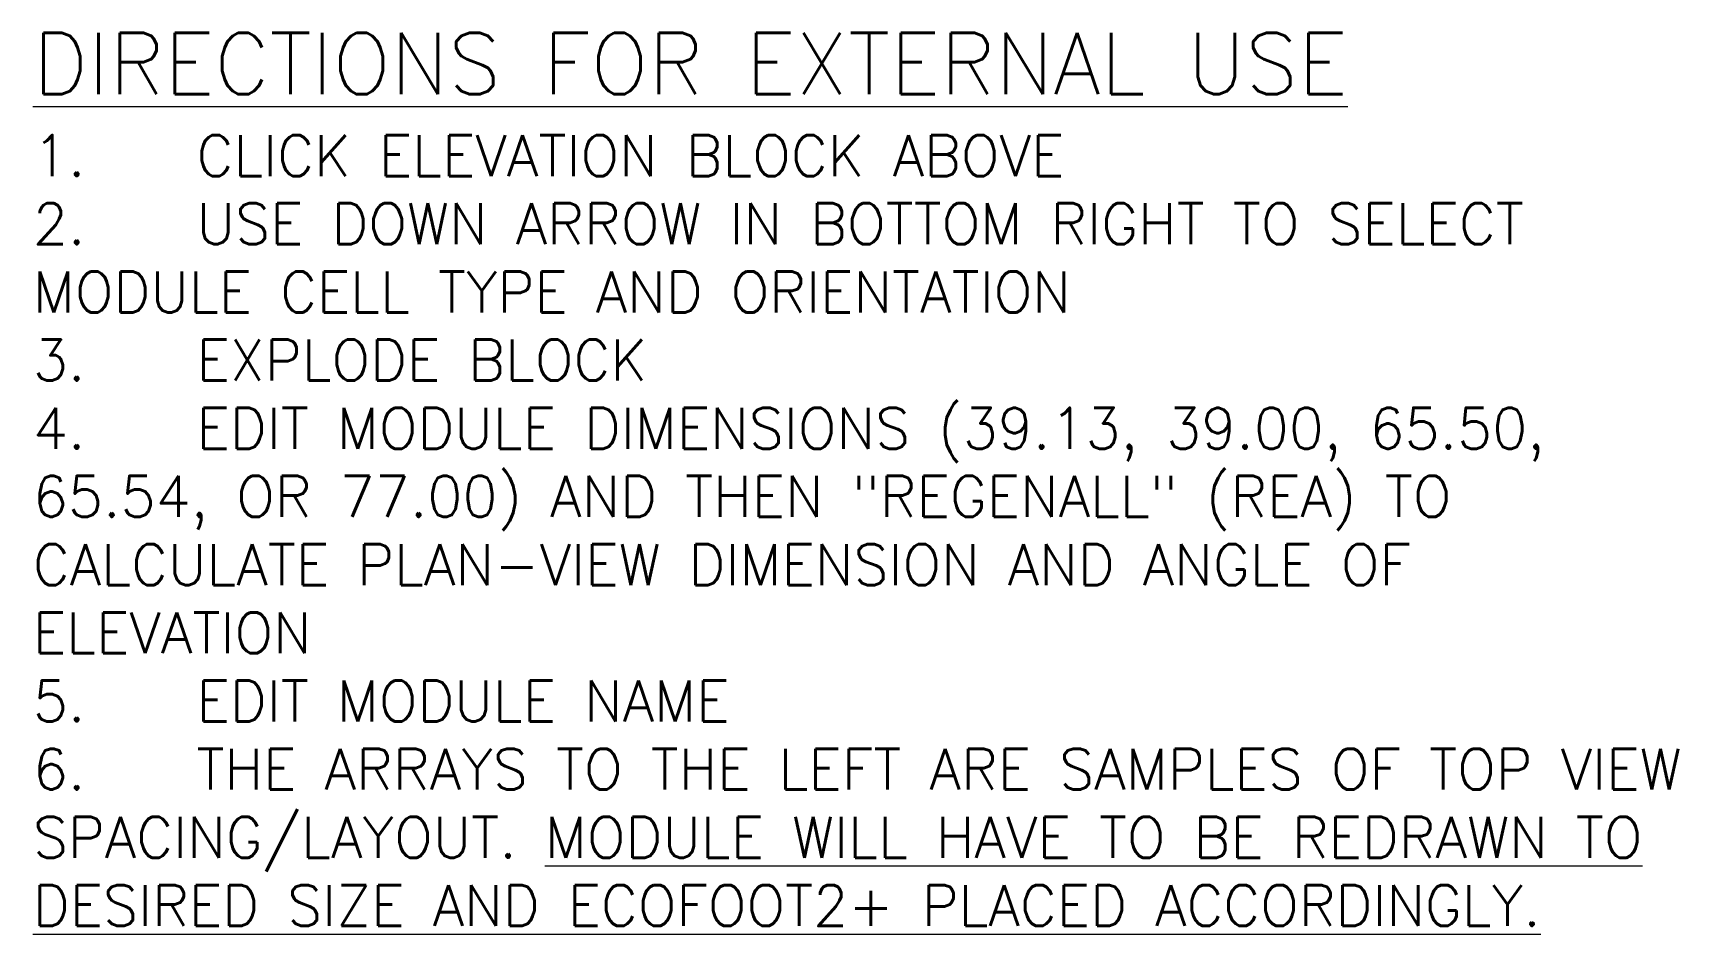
# Model space of a CAD drawing. Header units: inches. Extents: x 1518 to 2565, y 62 to 679.
# Drawn here: x 2082.7 to 2565.3, y 62.2 to 326.7 of the extents above; entities that cross this region are included whole.
import ezdxf

# ---------------------------------------------------------------- set-up
doc = ezdxf.new("R2010")
doc.units = ezdxf.units.IN
doc.header["$LTSCALE"] = 50
doc.header["$MEASUREMENT"] = 0
doc.layers.add('TEXT', color=1, linetype='Continuous', lineweight=20)
doc.styles.add('mytext', font='romans.shx')

msp = doc.modelspace()

# ---------------------------------------------------------------- texts
at = {"layer": 'TEXT', "insert": (2082.74, 326.68), "char_height": 12, "attachment_point": 1, "style": 'mytext'}
msp.add_mtext_dynamic_manual_height_columns('{\\H1.5x;\\LDIRECTIONS FOR EXTERNAL USE\\P\\pi-36,l36,t36;}1.^ICLICK ELEVATION BLOCK ABOVE\\P2.^IUSE DOWN ARROW IN BOTTOM RIGHT TO SELECT MODULE CELL TYPE AND ORIENTATION\\P3.^IEXPLODE BLOCK\\P4.^IEDIT MODULE DIMENSIONS (39.13, 39.00, 65.50, 65.54, OR 77.00) AND THEN "REGENALL" (REA) TO CALCULATE PLAN-VIEW DIMENSION AND ANGLE OF ELEVATION\\P5.^IEDIT MODULE NAME\\P6.^ITHE ARRAYS TO THE LEFT ARE SAMPLES OF TOP VIEW SPACING/LAYOUT. {\\LMODULE WILL HAVE TO BE REDRAWN TO DESIRED SIZE AND ECOFOOT2+ PLACED ACCORDINGLY. }', width=529.3566, gutter_width=1.02, heights=[0], dxfattribs=at)

doc.saveas('drawing.dxf')
